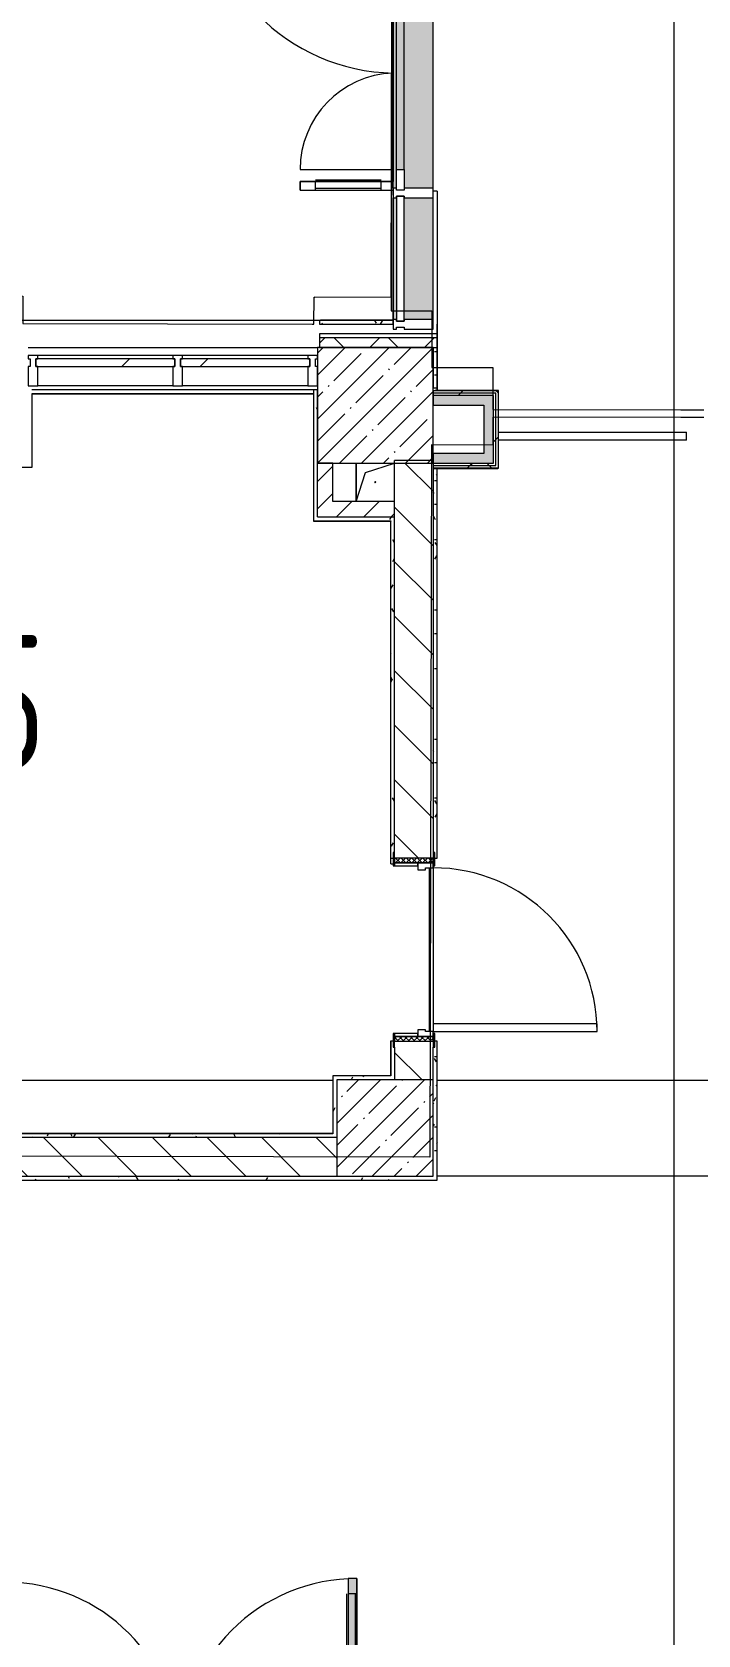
# Model space of a CAD drawing. Header units: millimetres. Extents: x -249154 to 415037, y -45458 to 354837.
# Drawn here: x 4745 to 8197, y 8384 to 16700 of the extents above; entities that cross this region are included whole.
import ezdxf

# ---------------------------------------------------------------- set-up
doc = ezdxf.new("R2010")
doc.units = ezdxf.units.MM
for name, color, linetype, lineweight in [('A-AREA-BNDY', 7, 'Continuous', 5), ('A-AREA-IDEN', 7, 'Continuous', 9), ('A-DETL-GENF', 7, 'Continuous', 9), ('A-DOOR-2', 7, 'Continuous', 5), ('A-DOOR-FRAM-2', 7, 'Continuous', 5), ('A-FLOR', 7, 'Continuous', 9), ('A-GENM', 7, 'Continuous', 9), ('A-GLAZ-CURT', 7, 'Continuous', 9), ('A-GLAZ-CURT-1', 7, 'Continuous', 5), ('A-GLAZ-CURT-2', 7, 'Continuous', 20), ('A-GLAZ-CWMG', 7, 'Continuous', 9), ('A-GLAZ-CWMG-1', 7, 'Continuous', 20), ('A-WALL', 7, 'Continuous', 5), ('I-WALL', 7, 'Continuous', 5), ('S-COLS', 7, 'Continuous', 9), ('S-COLS-1', 7, 'Continuous', 5), ('Оси', 7, 'Continuous', 9)]:
    doc.layers.add(name, color=color, linetype=linetype, lineweight=lineweight)
for name, color, linetype, lineweight, true_color in [('A-DOOR-1', 7, 'Continuous', 5, 0xc0c0c0), ('A-DOOR-FRAM-1', 7, 'Continuous', 5, 0xc0c0c0), ('A-WALL-1', 9, 'Continuous', 5, 0x808080), ('A-WALL-FNSH-1', 9, 'Continuous', 5, 0x808080)]:
    doc.layers.add(name, color=color, linetype=linetype, lineweight=lineweight, true_color=true_color)
doc.layers.add('A-FLOR-PATT-1', color=7, linetype='Continuous', lineweight=9, true_color=0xeef6ff, transparency=0.5)
doc.styles.add('СПДС', font='ГОСТ тип А.ttf', dxfattribs={"width": 0.9})
pattern_1 = [(135, (64.7, -136.06), (-141.4214, -141.4214), [])]
pattern_2 = [(45, (64.7, -136.06), (-70.7107, 70.7107), [])]
pattern_3 = [(0, (64.7, -136.06), (243.84, 60.96), [20.117, -162.763, 20.117, -162.763, -975.36]), (0, (64.7, -136.06), (243.84, 60.96), [-365.76, 20.117, -345.643, 20.117, -162.763, -426.72]), (0, (64.7, -136.06), (243.84, 60.96), [-914.4, 20.117, -101.803, 20.117, -284.683]), (120, (156.14, -105.58), (-174.7129, 180.69163), [20.117, -162.763, 20.117, -162.763, -975.36]), (120, (156.14, -105.58), (-174.7129, 180.69163), [-365.76, 20.117, -345.643, 20.117, -162.763, -426.72]), (120, (156.14, -105.58), (-174.7129, 180.69163), [-914.4, 20.117, -101.803, 20.117, -284.683]), (240, (186.62, 16.34), (-69.1271, -241.65163), [20.117, -162.763, 20.117, -162.763, -975.36]), (240, (186.62, 16.34), (-69.1271, -241.65163), [-365.76, 20.117, -345.643, 20.117, -162.763, -426.72]), (240, (186.62, 16.34), (-69.1271, -241.65163), [-914.4, 20.117, -101.803, 20.117, -284.683])]
pattern_4 = [(45, (64.7, -136.06), (-212.132, 212.132), []), (135, (64.7, -136.06), (-212.132, -212.132), [])]

# ---------------------------------------------------------------- blocks, each defined once
blk = doc.blocks.new('Прямоугольный импост - Импост структурный с накладкой - 190мм-31929454-Объем проектирования 1 этажа')
at = {"layer": 'A-GLAZ-CWMG-1'}
for p, q in [((-50, 0), (-50, 17)), ((-50, 17), (0, 17)), ((-40, 0), (-50, 0)), ((-40, -40), (-40, 0)), ((0, 0), (-10, 0)), ((-10, 0), (-10, -40)), ((0, 17), (0, 0)), ((-50, -190), (-50, -40)), ((-50, -40), (-40, -40)), ((-10, -40), (0, -40)), ((0, -40), (0, -190)), ((0, -190), (-50, -190))]:
    blk.add_line(p, q, dxfattribs=at)
blk = doc.blocks.new('Системная панель - Стекло - 40мм-32473990-Объем проектирования 1 этажа')
at = {"layer": 'A-GLAZ-CURT-2'}
for p, q in [((325, 40), (-325, 40)), ((-325, 40), (-325, 0)), ((-325, 0), (325, 0)), ((325, 0), (325, 40))]:
    blk.add_line(p, q, dxfattribs=at)
blk = doc.blocks.new('Прямоугольный импост - Импост структурный с накладкой - 190мм-32257698-Объем проектирования 1 этажа')
at = {"layer": 'A-GLAZ-CWMG'}
for points in [[(6560, 16025), (6570, 16025), (6570, 17725), (6553, 17725), (6553, 16025)], [(6760, 16025), (6760, 17725), (6610, 17725), (6610, 16025)], [(6570, 16123), (6610, 16123), (6610, 17627), (6570, 17627), (6570, 16699.3)]]:
    blk.add_hatch(color=256, dxfattribs=at).paths.add_polyline_path(points)
for p, q in [((6553, 16025), (6553, 17725)), ((6760, 16025), (6760, 17725)), ((6570, 16123), (6570, 17627)), ((6610, 16123), (6610, 17627))]:
    blk.add_line(p, q, dxfattribs=at)
blk = doc.blocks.new('Прямоугольный импост - Импост структурный с накладкой - 190мм-32473988-Объем проектирования 1 этажа')
at = {"layer": 'A-GLAZ-CWMG'}
for points in [[(6553, 15345), (6570, 15345), (6570, 15975), (6553, 15975), (6553, 15362.5)], [(6760, 15345), (6760, 15975), (6610, 15975), (6610, 15345)]]:
    blk.add_hatch(color=256, dxfattribs=at).paths.add_polyline_path(points)
for p, q in [((6553, 15345), (6553, 15975)), ((6760, 15345), (6760, 15975))]:
    blk.add_line(p, q, dxfattribs=at)
blk = doc.blocks.new('Прямоугольный импост - Импост структурный с накладкой - 190мм-22862222-Объем проектирования 1 этажа')
at = {"layer": 'A-GLAZ-CWMG-1'}
for p, q in [((-25, 0), (-25, 17)), ((-25, 17), (25, 17)), ((25, 0), (15, 0)), ((15, 0), (15, -40)), ((25, 17), (25, 0)), ((-25, -190), (-25, -40)), ((15, -40), (25, -40)), ((25, -40), (25, -190)), ((25, -190), (-25, -190))]:
    blk.add_line(p, q, dxfattribs=at)
blk = doc.blocks.new('Дверь_Витражная_остекление_ - ДВН_ДАО_Главный вход_1800 в свету 4-32257700-Объем проектирования 1 этажа')
at = {"layer": 'A-DETL-GENF'}
for p, q in [((-752, -1004), (-752, -17)), ((-752, -17), (-752, -1004)), ((-752, -80), (-707, -80)), ((-742, -924), (-742, -80)), ((-707, -1004), (-707, -17)), ((-707, -1004), (-707, -17)), ((-698, -924), (-698, -80)), ((806, -420), (806, -80)), ((815, -500), (815, -17)), ((815, -17), (815, -500)), ((860, -80), (815, -80)), ((850, -420), (850, -80)), ((860, -500), (860, -17)), ((860, -500), (860, -17)), ((860, -420), (815, -420)), ((860, -500), (815, -500)), ((815, -500), (860, -500)), ((-752, -924), (-707, -924)), ((-752, -1004), (-707, -1004)), ((-752, -1004), (-707, -1004))]:
    blk.add_line(p, q, dxfattribs=at)
at = {"layer": 'A-DOOR-1'}
for p, q in [((-860, 40), (-752, 40)), ((-860, 0), (-860, 40)), ((-752, 40), (-752, 0)), ((752, 40), (860, 40)), ((752, 0), (752, 40)), ((860, 40), (860, 0)), ((-752, 0), (-860, 0)), ((-752, -1004), (-752, -17)), ((860, 0), (752, 0)), ((752, -500), (752, -17))]:
    blk.add_line(p, q, dxfattribs=at)
for centre, radius, start, end in [((-752, 0), 1004, 270, 359.02491), ((752, 0), 500, 181.97049, 270)]:
    blk.add_arc(centre, radius, start, end, dxfattribs=at)
blk = doc.blocks.new('110_Дверь_СКБ_1Ст_Внутренняя1 - Д-8 950x2100h_охрана-V109-Объем проектирования 1 этажа')
at = {"layer": 'A-DOOR-2'}
h = blk.add_hatch(dxfattribs=at)
h.set_pattern_fill('FP_33', color=256, style=0, pattern_type=2)
h.set_pattern_definition([(135, (1826.41, 164.685), (-14.14214, -14.14214), []), (225, (1826.41, 164.685), (14.14214, -14.14214), [])])
h.paths.add_polyline_path([(487.5, -100), (487.5, 100), (462.5, 100), (462.5, -100)])
at = {"layer": 'A-DOOR-FRAM-2'}
h = blk.add_hatch(dxfattribs=at)
h.set_pattern_fill('FP_34', color=256, style=0, pattern_type=2)
h.set_pattern_definition([(45, (-296.384, 164.685), (-14.1421, 14.1421), []), (135, (-296.384, 164.685), (-14.1421, -14.1421), [])])
h.paths.add_polyline_path([(-437.5, 100), (-462.5, 100), (-462.5, -100), (-437.5, -99.7), (-437.5, 80)])
at = {"layer": 'A-DOOR-1'}
for p, q in [((437.5, 950), (397.5, 950)), ((397.5, 950), (397.5, 100)), ((437.5, 100), (437.5, 950)), ((397.5, 100), (437.5, 100))]:
    blk.add_line(p, q, dxfattribs=at)
blk.add_arc((437.5, 100), 850, 90, 180, dxfattribs=at)
at = {"layer": 'A-DOOR-FRAM-1'}
for p, q in [((-422.5, 108), (-492.5, 108)), ((-492.5, 108), (-492.5, 100)), ((-492.5, 100), (-422.5, 100)), ((-437.5, 100), (-462.5, 100)), ((-462.5, 100), (-462.5, -100)), ((-412.5, 100), (-437.5, 100)), ((-437.5, 100), (-437.5, 20)), ((-437.5, -100), (-437.5, 100)), ((-422.5, 100), (-437.5, 100)), ((-437.5, 100), (-437.5, 99)), ((-437.5, 99), (-422.5, 99)), ((-422.5, 100), (-422.5, 108)), ((-422.5, 99), (-422.5, 100)), ((-412.5, 60), (-412.5, 100)), ((437.5, 100), (437.5, 60)), ((462.5, 100), (437.5, 100)), ((517.5, 108), (447.5, 108)), ((447.5, 108), (447.5, 100)), ((462.5, 100), (447.5, 100)), ((447.5, 100), (447.5, 99)), ((447.5, 100), (517.5, 100)), ((447.5, 99), (462.5, 99)), ((462.5, 20), (462.5, 100)), ((487.5, 100), (462.5, 100)), ((462.5, 100), (462.5, -100)), ((462.5, 99), (462.5, 100)), ((487.5, -100), (487.5, 100)), ((517.5, 100), (517.5, 108)), ((-437.5, 20), (-402.5, 20)), ((-422.5, 20), (-437.5, 20)), ((-437.5, 20), (-437.5, -100)), ((-422.5, -100), (-422.5, 20)), ((-402.5, 60), (-412.5, 60)), ((-402.5, 20), (-402.5, 60)), ((437.5, 60), (427.5, 60)), ((427.5, 60), (427.5, 20)), ((427.5, 20), (462.5, 20)), ((462.5, 20), (447.5, 20)), ((447.5, 20), (447.5, -100)), ((462.5, -100), (462.5, 20)), ((-422.5, -100), (-492.5, -100)), ((-492.5, -100), (-492.5, -108)), ((-492.5, -108), (-422.5, -108)), ((-462.5, -100), (-437.5, -100)), ((-437.5, -100), (-422.5, -100)), ((-422.5, -108), (-422.5, -100)), ((447.5, -100), (462.5, -100)), ((517.5, -100), (447.5, -100)), ((447.5, -100), (447.5, -108)), ((447.5, -108), (517.5, -108)), ((462.5, -100), (487.5, -100)), ((517.5, -108), (517.5, -100))]:
    blk.add_line(p, q, dxfattribs=at)
blk = doc.blocks.new('BSC_Колонна _Прямоугольная - 500х500-22206884-Объем проектирования 1 этажа')
at = {"layer": 'S-COLS-1'}
h = blk.add_hatch(dxfattribs=at)
h.set_pattern_fill('FP_159', color=256, style=0, pattern_type=2)
h.set_pattern_definition([(45, (-6510, -11150), (-114.0493, 114.0493), []), (45, (-6395.95, -11150), (-114.0493, 114.0493), [201.613, -40.323, 6.706, -33.617])])
h.paths.add_polyline_path([(250, -250), (250, 250), (-250, 247.8), (-250, -250), (54.6, -250)])
for p, q in [((250, 250), (-250, 250)), ((-250, 250), (-250, -250)), ((250, -250), (250, 250)), ((-250, -250), (250, -250))]:
    blk.add_line(p, q, dxfattribs=at)
blk = doc.blocks.new('Системная панель - Стекло - 40мм-23997278-Объем проектирования 1 этажа')
at = {"layer": 'A-GLAZ-CURT-1'}
h = blk.add_hatch(dxfattribs=at)
h.set_pattern_fill('FP_186', color=256, style=0, pattern_type=2)
h.set_pattern_definition([(45, (-5260, -14940), (-565.685, 565.685), [400, -1200]), (45, (-5660, -15140), (-565.685, 565.685), [1200, -400]), (45, (-4860, -15340), (-565.685, 565.685), [400, -1200])])
h.paths.add_polyline_path([(360, -40), (360, 0), (-360, 0), (-360, -40), (350, -40)])
at = {"layer": 'A-GLAZ-CURT-2'}
for p, q in [((360, 0), (-360, 0)), ((-360, 0), (-360, -40)), ((-360, -40), (360, -40)), ((360, -40), (360, 0))]:
    blk.add_line(p, q, dxfattribs=at)
blk = doc.blocks.new('Прямоугольный импост - Импост структурный с накладкой - 160мм-23997279-Объем проектирования 1 этажа')
at = {"layer": 'A-GLAZ-CWMG-1'}
for p, q in [((-50, 40), (-50, 140)), ((-50, 140), (0, 140)), ((0, 140), (0, 40)), ((-40, 40), (-50, 40)), ((-50, -17), (-50, 0)), ((-50, 0), (-40, 0)), ((-40, 0), (-40, 40)), ((-10, 40), (-10, 0)), ((0, 40), (-10, 40)), ((-10, 0), (0, 0)), ((0, 0), (0, -17)), ((0, -17), (-50, -17))]:
    blk.add_line(p, q, dxfattribs=at)
blk = doc.blocks.new('Прямоугольный импост - Импост структурный с накладкой - 160мм-23997280-Объем проектирования 1 этажа')
at = {"layer": 'A-GLAZ-CWMG-1'}
for p, q in [((0, 140), (-50, 140)), ((-50, 140), (-50, 40)), ((0, 40), (0, 140)), ((-50, 40), (-40, 40)), ((-40, 0), (-50, 0)), ((-50, 0), (-50, -17)), ((-40, 40), (-40, 0)), ((-10, 0), (-10, 40)), ((-10, 40), (0, 40)), ((0, 0), (-10, 0)), ((0, -17), (0, 0)), ((-50, -17), (0, -17))]:
    blk.add_line(p, q, dxfattribs=at)
blk = doc.blocks.new('Прямоугольный импост - Импост структурный с накладкой - 160мм-23752558-Объем проектирования 1 этажа')
at = {"layer": 'A-GLAZ-CWMG'}
for p, q in [((5410, 15157), (4710, 15157)), ((5410, 15000), (4710, 15000))]:
    blk.add_line(p, q, dxfattribs=at)
blk = doc.blocks.new('Системная панель - Стекло - 40мм-23997281-Объем проектирования 1 этажа')
at = {"layer": 'A-GLAZ-CURT-1'}
h = blk.add_hatch(dxfattribs=at)
h.set_pattern_fill('FP_187', color=256, style=0, pattern_type=2)
h.set_pattern_definition([(45, (-5985, -14940), (-565.685, 565.685), [400, -1200]), (45, (-6385, -15140), (-565.685, 565.685), [1200, -400]), (45, (-5585, -15340), (-565.685, 565.685), [400, -1200])])
h.paths.add_polyline_path([(335, -40), (335, 0), (-335, 0), (-335, -40), (325, -40)])
at = {"layer": 'A-GLAZ-CURT-2'}
for p, q in [((335, 0), (-335, 0)), ((-335, 0), (-335, -40)), ((335, -40), (335, 0)), ((-335, -40), (335, -40))]:
    blk.add_line(p, q, dxfattribs=at)
blk = doc.blocks.new('Прямоугольный импост - Импост структурный с накладкой - 160мм-23772036-Объем проектирования 1 этажа')
at = {"layer": 'A-GLAZ-CWMG'}
for p, q in [((6110, 15157), (5460, 15157)), ((6110, 15000), (5460, 15000))]:
    blk.add_line(p, q, dxfattribs=at)
blk = doc.blocks.new('Прямоугольный импост - Импост структурный с накладкой - 160мм-23997282-Объем проектирования 1 этажа')
at = {"layer": 'A-GLAZ-CWMG-1'}
for p, q in [((-25, 40), (-25, 140)), ((-25, 140), (25, 140)), ((25, 140), (25, 40)), ((-15, 40), (-25, 40)), ((-25, -17), (-25, 0)), ((-25, 0), (-15, 0)), ((-15, 0), (-15, 40)), ((15, 40), (15, 0)), ((25, 40), (15, 40)), ((15, 0), (25, 0)), ((25, 0), (25, -17)), ((25, -17), (-25, -17))]:
    blk.add_line(p, q, dxfattribs=at)
blk = doc.blocks.new('GM_Отверстие прямоугольное _в плите_ - Отверстие-V198-Объем проектирования 1 этажа')
at = {"layer": 'A-GENM'}
for p, q in [((-100, -100), (-100, 100)), ((-100, 100), (-100, -100)), ((-50, 50), (100, 100)), ((-100, -100), (-50, 50))]:
    blk.add_line(p, q, dxfattribs=at)
for start, end in [(360, 180), (180, 360)]:
    blk.add_arc((0, 0), 2.5, start, end, dxfattribs=at)
blk = doc.blocks.new('Дверь_Витражная_остекление_ - ДВН_CОШ в витраже В-6-31924853-Объем проектирования 1 этажа')
at = {"layer": 'A-DETL-GENF'}
for p, q in [((-900, 60), (-855, 60)), ((-855, 60), (-855, -10)), ((900, 60), (855, 60)), ((855, 60), (855, -10)), ((-910, -930), (-910, -17)), ((-910, -17), (-910, -930)), ((-865, -10), (-900, -10)), ((-865, -10), (-900, -10)), ((-855, -10), (-900, -10)), ((-865, -930), (-865, -10)), ((-865, -930), (-865, -10)), ((855, -10), (900, -10)), ((865, -10), (900, -10)), ((865, -910), (865, -10)), ((865, -10), (865, -910)), ((900, -10), (865, -10)), ((910, -910), (910, -17)), ((910, -910), (910, -17)), ((-910, -90), (-865, -90)), ((-900, -850), (-900, -90)), ((-856, -850), (-856, -90)), ((856, -830), (856, -90)), ((910, -90), (865, -90)), ((900, -830), (900, -90)), ((910, -830), (865, -830)), ((-910, -850), (-865, -850)), ((910, -910), (865, -910)), ((865, -910), (910, -910)), ((-910, -930), (-865, -930)), ((-910, -930), (-865, -930))]:
    blk.add_line(p, q, dxfattribs=at)
at = {"layer": 'A-DOOR-1'}
for p, q in [((-910, -930), (-910, -17)), ((910, -910), (910, -17))]:
    blk.add_line(p, q, dxfattribs=at)
for centre, radius, start, end in [((-910, -10), 920, 270, 0), ((910, -10), 900, 180, 270)]:
    blk.add_arc(centre, radius, start, end, dxfattribs=at)

msp = doc.modelspace()

# ---------------------------------------------------------------- hatches: boundary and pattern name
at = {"layer": 'A-FLOR-PATT-1'}
h = msp.add_hatch(color=256, dxfattribs=at)
h.paths.add_polyline_path([(12979.7, 7783.9), (13024.7, 7783.9), (13024.7, 8626.9), (12979.7, 8626.9), (12979.7, 8277.3)])
h.paths.add_polyline_path([(14244.7, 7783.9), (14289.7, 7783.9), (14289.7, 8166.9), (14244.7, 8166.9), (14244.7, 7806.5)])
h.paths.add_polyline_path([(6429.7, 7783.9), (6429.7, 8676.9), (6384.7, 8676.9), (6384.7, 7783.9)])
h.paths.add_polyline_path([(4609.7, 7783.9), (4654.7, 7783.9), (4654.7, 8656.9), (4609.7, 8656.9), (4609.7, 7836)])
h.paths.add_polyline_path([(20125, 8913.9), (20125, 8948.9), (19267.9, 8948.9), (19267.6, 8945.2), (20118, 8945.2), (20118, 8913.9)])
h.paths.add_polyline_path([(20118, 10678.9), (20125, 10678.9), (20125, 10713.9), (20118, 10713.9)])
at = {"layer": 'I-WALL'}
h = msp.add_hatch(dxfattribs=at)
h.set_pattern_fill('FP_191', color=256, style=0, pattern_type=2)
h.set_pattern_definition(pattern_3)
h.paths.add_polyline_path([(6446.8, 15183.9), (6617.7, 15183.9), (6617.7, 15203.9), (6234.7, 15203.9), (6234.7, 15183.9), (6239.7, 15183.9)])
h = msp.add_hatch(dxfattribs=at)
h.set_pattern_fill('FP_24', color=256, style=0, pattern_type=2)
h.set_pattern_definition([(45, (64.7, -136.06), (-141.4214, 141.4214), []), (135, (64.7, -136.06), (-141.4214, -141.4214), [])])
h.paths.add_polyline_path([(6234.7, 15063.9), (6844.7, 15063.9), (6844.7, 15113.9), (6234.7, 15113.9)])
h = msp.add_hatch(dxfattribs=at)
h.set_pattern_fill('FP_191', color=256, style=0, pattern_type=2)
h.set_pattern_definition(pattern_3)
h.paths.add_polyline_path([(6844.7, 14853.9), (6844.7, 15063.9), (6824.7, 15063.9), (6824.7, 14853.9)])
h = msp.add_hatch(dxfattribs=at)
h.set_pattern_fill('FP_191', color=256, style=0, pattern_type=2)
h.set_pattern_definition(pattern_3)
h.paths.add_polyline_path([(6204.7, 14163.9), (6224.7, 14163.9), (6224.7, 14823.9), (6204.7, 14822.9), (6204.7, 14263.9)])
h = msp.add_hatch(dxfattribs=at)
h.set_pattern_fill('FP_192', color=256, style=0, pattern_type=2)
h.set_pattern_definition(pattern_4)
h.paths.add_polyline_path([(6824.7, 14826.4), (7162.2, 14826.4), (7162.2, 14838.9), (6824.7, 14838.9)])
h = msp.add_hatch(dxfattribs=at)
h.set_pattern_fill('FP_192', color=256, style=0, pattern_type=2)
h.set_pattern_definition(pattern_4)
h.paths.add_polyline_path([(7149.7, 14813.9), (7149.7, 14826.4), (6824.7, 14826.4), (6824.7, 14813.9), (7137.2, 14813.9)])
for points in [[(6824.7, 14763.9), (7137.2, 14763.9), (7137.2, 14813.9), (6824.7, 14813.9)], [(7137.2, 14513.9), (7137.2, 14763.9), (7087.2, 14763.9), (7087.2, 14513.9)], [(7137.2, 14463.9), (7137.2, 14513.9), (6824.7, 14513.9), (6824.7, 14463.9), (6962.6, 14463.9)]]:
    msp.add_hatch(color=256, dxfattribs=at).paths.add_polyline_path(points)
h = msp.add_hatch(dxfattribs=at)
h.set_pattern_fill('FP_192', color=256, style=0, pattern_type=2)
h.set_pattern_definition(pattern_4)
h.paths.add_polyline_path([(7137.2, 14463.9), (7149.7, 14464.4), (7149.7, 14813.9), (7137.2, 14813.9), (7137.2, 14513.9)])
h = msp.add_hatch(dxfattribs=at)
h.set_pattern_fill('FP_192', color=256, style=0, pattern_type=2)
h.set_pattern_definition(pattern_4)
h.paths.add_polyline_path([(7159.7, 14451.4), (7162.2, 14451.4), (7162.2, 14826.4), (7149.7, 14826.4), (7149.7, 14451.4)])
h = msp.add_hatch(dxfattribs=at)
h.set_pattern_fill('FP_23', color=256, style=0, pattern_type=2)
h.set_pattern_definition(pattern_1)
h.paths.add_polyline_path([(6624.7, 11263.9), (6824.7, 11263.9), (6824.7, 11463.9), (6624.7, 11463.9), (6624.7, 11283.9)])
h.paths.add_polyline_path([(6624.7, 12413.9), (6824.7, 12413.9), (6824.7, 14476.4), (6816.2, 14463.9), (6624.7, 14463.9), (6624.7, 12443.9)])
h = msp.add_hatch(dxfattribs=at)
h.set_pattern_fill('FP_22', color=256, style=0, pattern_type=2)
h.set_pattern_definition(pattern_2)
h.paths.add_polyline_path([(6304.7, 14263.9), (6304.7, 14463.9), (6224.7, 14463.9), (6224.7, 14263.9)])
h = msp.add_hatch(dxfattribs=at)
h.set_pattern_fill('FP_192', color=256, style=0, pattern_type=2)
h.set_pattern_definition(pattern_4)
h.paths.add_polyline_path([(7087.2, 14451.4), (7149.7, 14451.4), (7149.7, 14463.9), (6824.7, 14463.9), (6824.7, 14451.4), (6962.6, 14451.4)])
h = msp.add_hatch(dxfattribs=at)
h.set_pattern_fill('FP_192', color=256, style=0, pattern_type=2)
h.set_pattern_definition(pattern_4)
h.paths.add_polyline_path([(7160.3, 14438.9), (7162.2, 14438.9), (7162.2, 14451.4), (6824.7, 14451.4), (6824.7, 14438.9), (7159.7, 14438.9)])
h = msp.add_hatch(dxfattribs=at)
h.set_pattern_fill('FP_191', color=256, style=0, pattern_type=2)
h.set_pattern_definition(pattern_3)
h.paths.add_polyline_path([(6844.7, 10763.9), (6844.7, 11463.9), (6832.7, 11463.9), (6832.7, 11433.9), (6824.7, 11433.9), (6824.7, 10763.9)])
h.paths.add_polyline_path([(6832.7, 12413.9), (6844.7, 12413.9), (6844.7, 14433.9), (6824.7, 14433.9), (6824.7, 12443.9), (6832.7, 12443.9)])
h = msp.add_hatch(dxfattribs=at)
h.set_pattern_fill('FP_22', color=256, style=0, pattern_type=2)
h.set_pattern_definition(pattern_2)
h.paths.add_polyline_path([(6604.7, 14183.9), (6624.7, 14183.9), (6624.7, 14263.9), (6224.7, 14263.9), (6224.7, 14183.9)])
h = msp.add_hatch(dxfattribs=at)
h.set_pattern_fill('FP_191', color=256, style=0, pattern_type=2)
h.set_pattern_definition(pattern_3)
h.paths.add_polyline_path([(6224.7, 14163.9), (6624.7, 14163.9), (6624.7, 14183.9), (6224.7, 14183.9)])
h = msp.add_hatch(dxfattribs=at)
h.set_pattern_fill('FP_191', color=256, style=0, pattern_type=2)
h.set_pattern_definition(pattern_3)
h.paths.add_polyline_path([(6624.7, 11263.9), (6624.7, 11433.9), (6616.7, 11433.9), (6616.7, 11463.9), (6604.7, 11463.9), (6605.7, 11283.9)])
h.paths.add_polyline_path([(6604.7, 11263.9), (6624.7, 11263.9), (6604.7, 11283.9)])
h.paths.add_polyline_path([(6604.7, 12413.9), (6616.7, 12413.9), (6616.7, 12443.9), (6624.7, 12443.9), (6624.7, 14163.9), (6604.7, 14162.9), (6604.7, 12576.4)])
h = msp.add_hatch(dxfattribs=at)
h.set_pattern_fill('FP_191', color=256, style=0, pattern_type=2)
h.set_pattern_definition(pattern_3)
h.paths.add_polyline_path([(6309.8, 11263.9), (6604.7, 11263.9), (6603.7, 11283.9), (6304.7, 11283.9), (6304.7, 11263.9)])
h = msp.add_hatch(dxfattribs=at)
h.set_pattern_fill('FP_191', color=256, style=0, pattern_type=2)
h.set_pattern_definition(pattern_3)
h.paths.add_polyline_path([(6324.7, 10963.9), (6323.9, 11263.9), (6304.7, 11261.8), (6305.7, 10983.9)])
h.paths.add_polyline_path([(6304.7, 10963.9), (6324.7, 10963.9), (6304.7, 10983.9)])
h = msp.add_hatch(dxfattribs=at)
h.set_pattern_fill('FP_191', color=256, style=0, pattern_type=2)
h.set_pattern_definition(pattern_3)
h.paths.add_polyline_path([(6304.7, 10963.9), (6303.7, 10983.9), (4144.7, 10983), (4124.7, 10963.9), (5931.1, 10963.9)])
h.paths.add_polyline_path([(4124.7, 10963.9), (4144.7, 10983.9), (4124.7, 10983.9), (4124.7, 10981.2)])
h = msp.add_hatch(dxfattribs=at)
h.set_pattern_fill('FP_23', color=256, style=0, pattern_type=2)
h.set_pattern_definition(pattern_1)
h.paths.add_polyline_path([(5931.1, 10763.9), (6324.7, 10763.9), (6324.7, 10963.9), (4124.7, 10963.9), (4124.7, 10763.9), (4744.7, 10763.9)])
h = msp.add_hatch(dxfattribs=at)
h.set_pattern_fill('FP_191', color=256, style=0, pattern_type=2)
h.set_pattern_definition(pattern_3)
h.paths.add_polyline_path([(6824.7, 10743.9), (6844.7, 10743.9), (6844.7, 10763.9), (3604.7, 10763.9), (3604.7, 10743.9), (6641.6, 10743.9)])
at = {"layer": 'S-COLS-1'}
h = msp.add_hatch(dxfattribs=at)
h.set_pattern_fill('FP_1', color=256, style=0, pattern_type=2)
h.set_pattern_definition([(45, (64.7, -136.06), (-114.0493, 114.0493), []), (45, (178.75, -136.06), (-114.0493, 114.0493), [201.612, -40.322, 6.706, -33.617])])
h.paths.add_polyline_path([(6624.7, 14463.9), (6816.2, 14463.9), (6824.7, 14476.4), (6824.7, 15063.9), (6224.7, 15063.9), (6224.7, 14463.9), (6604.7, 14463.9)])

# ---------------------------------------------------------------- linework, layer by layer
at = {"layer": 'A-AREA-BNDY', "flags": 128}
msp.add_lwpolyline([(4697, 15329.5), (4696.6, 15188.5), (6196.6, 15185), (6206.6, 15184.9), (6207, 15324.9), (6212, 15324.9), (6212, 15325.9), (6607, 15325), (6619.6, 20726), (4119.9, 20731.9), (4110.5, 18460.1), (4725.3, 18458.6), (4723.8, 17817.4), (4107.8, 17818.9), (4097.4, 15330.9)], close=True, dxfattribs=at)
for points in [[(6619.6, 20726), (6607.3, 15477.5), (6606.8, 15254), (6817.8, 15253.5), (6817.1, 14959.5), (7134.6, 14958.8), (7134.1, 14742), (8108.2, 14739.7), (8228.2, 14739.4)], [(8228.1, 14699.4), (8108.1, 14699.7), (7134, 14702), (7133.7, 14556.8), (6816.2, 14557.5), (6807.5, 10862.5), (3566, 10870.1), (3566.1, 10891.1), (1857.1, 10895.1), (1857, 10874.1), (572.5, 10877.2), (571.9, 10597.7), (570.9, 10597.7), (566.6, 8797.7), (567.6, 8797.7), (567, 8519.2), (1312, 8517.4), (1310.6, 7917.4)]]:
    msp.add_lwpolyline(points, dxfattribs=at)
at = {"layer": 'A-FLOR'}
for p, q in [((6617.7, 17445.9), (6617.7, 15923.9)), ((6617.7, 15878.9), (6617.7, 15208.9)), ((6844.7, 15873.9), (6824.7, 15873.9)), ((6844.7, 15873.9), (6844.7, 14839.9)), ((6617.7, 15203.9), (4124.7, 15203.9)), ((4744.7, 14823.9), (6203.7, 14823.9)), ((6204.7, 14822.9), (6204.7, 14163.9)), ((7159.7, 14839.9), (6844.7, 14839.9)), ((6844.7, 14434.9), (7159.7, 14434.9)), ((6844.7, 12413.9), (6844.7, 14433.9)), ((7159.7, 14434.9), (7159.7, 14438.9)), ((6204.7, 14163.9), (6604.7, 14163.9)), ((6604.7, 12384.9), (6604.7, 14162.9)), ((6604.7, 12384.9), (6616.7, 12384.9)), ((6804.7, 12363.9), (6804.7, 11513.9)), ((6824.7, 12373.9), (6824.7, 11553.9)), ((6604.7, 11463.9), (6604.7, 11284.9)), ((6844.7, 11463.9), (6832.7, 11463.9)), ((6844.7, 10743.9), (6844.7, 11463.9)), ((4144.7, 11261.8), (6304.7, 11261.8)), ((6603.7, 11283.9), (6304.7, 11283.9)), ((6304.7, 11283.9), (6304.7, 10986.5)), ((6844.7, 11261.8), (13743.7, 11261.8)), ((6303.7, 10983.9), (4145.7, 10983.9)), ((3595.7, 10743.9), (6844.7, 10743.9)), ((13743.7, 10763.9), (6844.7, 10763.9))]:
    msp.add_line(p, q, dxfattribs=at)
at = {"layer": 'A-WALL'}
for p, q in [((6844.7, 15113.9), (6234.7, 15113.9)), ((6204.7, 14823.9), (6203.7, 14823.9)), ((7149.7, 14826.4), (6824.7, 14826.4)), ((7137.2, 14813.9), (6824.7, 14813.9)), ((7137.2, 14463.9), (7137.2, 14813.9)), ((7149.7, 14451.4), (7149.7, 14826.4)), ((6824.7, 14463.9), (7137.2, 14463.9)), ((6824.7, 14451.4), (7149.7, 14451.4)), ((6604.7, 14163.9), (6604.7, 14162.9)), ((6604.7, 11283.9), (6603.7, 11283.9)), ((6303.7, 10983.9), (6304.7, 10983.9)), ((6304.7, 10983.9), (6304.7, 10986.5))]:
    msp.add_line(p, q, dxfattribs=at)
at = {"layer": 'A-WALL-1'}
for p, q in [((6234.7, 15203.9), (6234.7, 15183.9)), ((6234.7, 15183.9), (6617.7, 15183.9)), ((6617.7, 15183.9), (6617.7, 15203.9)), ((6234.7, 15113.9), (6234.7, 15063.9)), ((6234.7, 15063.9), (6844.7, 15063.9)), ((6824.7, 15063.9), (6824.7, 14853.9)), ((6224.7, 14843.9), (6203.7, 14843.9)), ((6203.7, 14843.9), (6203.7, 14823.9)), ((6224.7, 14183.9), (6224.7, 14843.9)), ((6824.7, 14853.9), (6844.7, 14853.9)), ((7162.2, 14838.9), (6824.7, 14838.9)), ((6824.7, 14838.9), (6824.7, 14763.9)), ((6824.7, 14763.9), (7087.2, 14763.9)), ((7087.2, 14763.9), (7087.2, 14513.9)), ((6824.7, 14476.4), (6624.7, 14476.4)), ((6624.7, 12443.9), (6624.7, 14476.4)), ((6824.7, 14513.9), (6824.7, 12443.9)), ((7087.2, 14513.9), (6824.7, 14513.9)), ((6304.7, 14463.9), (6224.7, 14463.9)), ((6304.7, 14263.9), (6304.7, 14463.9)), ((6824.7, 14438.9), (7162.2, 14438.9)), ((6844.7, 14433.9), (6824.7, 14433.9)), ((6624.7, 14263.9), (6304.7, 14263.9)), ((6224.7, 14183.9), (6624.7, 14183.9)), ((6604.7, 12413.9), (6616.7, 12413.9)), ((6832.7, 12413.9), (6844.7, 12413.9)), ((6616.7, 11463.9), (6604.7, 11463.9)), ((6624.7, 11433.9), (6624.7, 11263.9)), ((6824.7, 11263.9), (6824.7, 11433.9)), ((6324.7, 10963.9), (4124.7, 10963.9)), ((4124.7, 10763.9), (6324.7, 10763.9))]:
    msp.add_line(p, q, dxfattribs=at)
at = {"layer": 'A-WALL-FNSH-1'}
for p, q in [((6619.7, 15204.9), (6239.7, 15204.9)), ((6239.7, 15204.9), (6239.7, 15203.9)), ((6617.7, 15203.9), (6619.7, 15203.9)), ((6619.7, 15203.9), (6619.7, 15204.9)), ((6845.7, 15184.4), (6844.7, 15184.4)), ((6844.7, 15184.4), (6844.7, 14839.9)), ((6845.7, 14839.9), (6845.7, 15184.4)), ((6844.7, 15133.9), (6234.7, 15133.9)), ((6234.7, 15133.9), (6234.7, 15113.9)), ((4745.7, 14822.9), (6204.7, 14822.9)), ((4745.7, 14442.9), (4745.7, 14822.9)), ((6203.7, 14823.9), (6203.7, 14162.9)), ((6844.7, 14839.9), (6834.7, 14839.9)), ((6834.7, 14839.9), (6834.7, 14838.9)), ((7163.2, 14839.9), (7159.7, 14839.9)), ((7162.2, 14838.9), (7162.2, 14438.9)), ((7163.2, 14437.9), (7163.2, 14839.9)), ((3173.7, 14442.9), (4745.7, 14442.9)), ((6844.7, 14438.9), (6844.7, 14433.9)), ((6845.7, 12413.9), (6845.7, 14437.9)), ((6845.7, 14437.9), (7163.2, 14437.9)), ((6203.7, 14162.9), (6603.7, 14162.9)), ((6603.7, 14162.9), (6603.7, 12413.9)), ((6603.7, 12413.9), (6604.7, 12413.9)), ((6844.7, 12413.9), (6845.7, 12413.9)), ((6604.7, 11463.9), (6603.7, 11463.9)), ((6603.7, 11463.9), (6603.7, 11283.9)), ((6845.7, 11463.9), (6844.7, 11463.9)), ((6845.7, 10742.9), (6845.7, 11463.9)), ((6303.7, 11284.9), (6303.7, 10983.9)), ((6604.7, 11284.9), (6303.7, 11284.9)), ((6304.7, 10984.9), (4145.7, 10984.9)), ((3603.7, 10742.9), (6845.7, 10742.9))]:
    msp.add_line(p, q, dxfattribs=at)
at = {"layer": 'I-WALL'}
for p, q in [((4724.7, 15063.9), (6224.7, 15063.9)), ((6203.7, 14843.9), (4744.7, 14843.9)), ((6204.7, 14822.9), (6204.7, 14823.9)), ((7163.2, 14623.2), (8137.3, 14623.2)), ((8137.3, 14583.2), (7163.2, 14583.2)), ((8137.3, 14583.2), (8137.3, 14623.2)), ((6604.7, 11283.9), (6604.7, 11284.9))]:
    msp.add_line(p, q, dxfattribs=at)
at = {"layer": 'S-COLS-1'}
for p, q in [((6824.7, 15063.9), (6224.7, 15063.9)), ((6224.7, 15063.9), (6224.7, 14463.9)), ((6824.7, 14463.9), (6824.7, 15063.9)), ((6224.7, 14463.9), (6824.7, 14463.9))]:
    msp.add_line(p, q, dxfattribs=at)
at = {"layer": 'Оси'}
msp.add_lwpolyline([(8074.7, -2042.3), (8074.7, 2957.7), (8074.7, 22262), (8074.7, 27262)], dxfattribs=at)

# ---------------------------------------------------------------- block references
at = {"layer": 'A-DOOR-1'}
for name, p, rotation in [('Дверь_Витражная_остекление_ - ДВН_ДАО_Главный вход_1800 в свету 4-32257700-Объем проектирования 1 этажа', (6634.7, 16738.9), 269.9999999999999), ('110_Дверь_СКБ_1Ст_Внутренняя1 - Д-8 950x2100h_охрана-V109-Объем проектирования 1 этажа', (6724.7, 11951.4), 270), ('Дверь_Витражная_остекление_ - ДВН_CОШ в витраже В-6-31924853-Объем проектирования 1 этажа', (5519.7, 7746.9), 180)]:
    msp.add_blockref(name, p, dxfattribs=dict(at, rotation=rotation))
at = {"layer": 'A-GENM'}
msp.add_blockref('GM_Отверстие прямоугольное _в плите_ - Отверстие-V198-Объем проектирования 1 этажа', (6524.7, 14363.9), dxfattribs=at)
at = {"layer": 'A-GLAZ-CURT', "rotation": 269.9999999999999}
msp.add_blockref('Системная панель - Стекло - 40мм-32473990-Объем проектирования 1 этажа', (6634.7, 15523.9), dxfattribs=at)
at = {"layer": 'A-GLAZ-CURT'}
for name, p in [('Системная панель - Стекло - 40мм-23997278-Объем проектирования 1 этажа', (5124.7, 15003.9)), ('Системная панель - Стекло - 40мм-23997281-Объем проектирования 1 этажа', (5849.7, 15003.9))]:
    msp.add_blockref(name, p, dxfattribs=at)
at = {"layer": 'A-GLAZ-CWMG'}
for name in ['Прямоугольный импост - Импост структурный с накладкой - 190мм-32257698-Объем проектирования 1 этажа', 'Прямоугольный импост - Импост структурный с накладкой - 190мм-32473988-Объем проектирования 1 этажа', 'Прямоугольный импост - Импост структурный с накладкой - 160мм-23752558-Объем проектирования 1 этажа', 'Прямоугольный импост - Импост структурный с накладкой - 160мм-23772036-Объем проектирования 1 этажа']:
    msp.add_blockref(name, (64.7, -136.1), dxfattribs=at)
at = {"layer": 'A-GLAZ-CWMG', "extrusion": (0, 0, -1)}
for name, p, rotation in [('Прямоугольный импост - Импост структурный с накладкой - 190мм-22862222-Объем проектирования 1 этажа', (-6634.7, 15863.9), 270.0000000000001), ('Прямоугольный импост - Импост структурный с накладкой - 190мм-31929454-Объем проектирования 1 этажа', (-6634.7, 15158.9), 270.0000000000001), ('Прямоугольный импост - Импост структурный с накладкой - 160мм-23997282-Объем проектирования 1 этажа', (-5499.7, 15003.9), 180), ('Прямоугольный импост - Импост структурный с накладкой - 160мм-23997279-Объем проектирования 1 этажа', (-6224.7, 15003.9), 180)]:
    msp.add_blockref(name, p, dxfattribs=dict(at, rotation=rotation))
at = {"layer": 'A-GLAZ-CWMG', "rotation": 180}
msp.add_blockref('Прямоугольный импост - Импост структурный с накладкой - 160мм-23997280-Объем проектирования 1 этажа', (4724.7, 15003.9), dxfattribs=at)
at = {"layer": 'S-COLS'}
msp.add_blockref('BSC_Колонна _Прямоугольная - 500х500-22206884-Объем проектирования 1 этажа', (6574.7, 11013.9), dxfattribs=at)

# ---------------------------------------------------------------- texts
at = {"layer": 'A-AREA-IDEN', "insert": (3697.1, 13572), "char_height": 700, "width": 1212.151, "attachment_point": 1, "style": 'СПДС'}
msp.add_mtext('1.05', dxfattribs=at)

doc.saveas('drawing.dxf')
